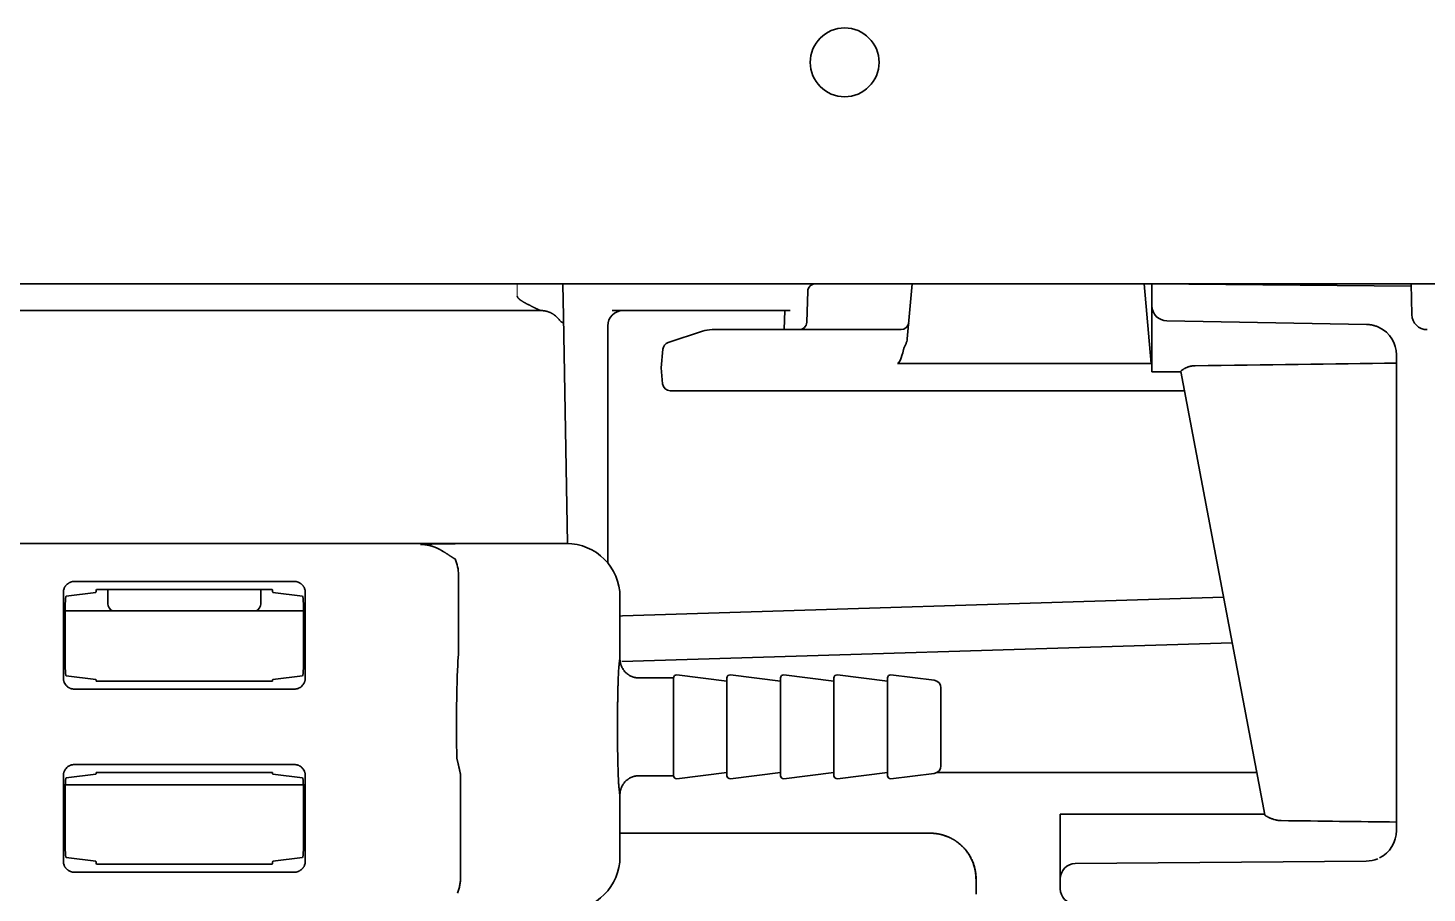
# Model space of a CAD drawing. Extents: x 5997 to 10491, y -672 to 3708.
# Drawn here: x 6697.1 to 6788.7, y 1330.9 to 1387.6 of the extents above; entities that cross this region are included whole.
import ezdxf

# ---------------------------------------------------------------- set-up
doc = ezdxf.new("R2010")
doc.units = 0
doc.header["$LTSCALE"] = 5
doc.layers.add('1', color=7, linetype='CONTINUOUS', true_color=0xffffff)

msp = doc.modelspace()

# ---------------------------------------------------------------- linework, layer by layer
at = {"layer": '1', "color": 7, "linetype": 'Continuous', "lineweight": 35}
for p, q in [((6653.072, 1370.826), (6834.718, 1370.826)), ((6732.177, 1368.69), (6732.14, 1370.809)), ((6748.09, 1368.309), (6748.161, 1370.344)), ((6754.985, 1370.826), (6754.671, 1367.229)), ((6770.617, 1365.611), (6770.16, 1370.826)), ((6770.673, 1370.826), (6787.645, 1370.678)), ((6770.673, 1370.583), (6770.673, 1370.826)), ((6770.673, 1369.397), (6770.673, 1370.583)), ((6774.001, 1370.826), (6774.169, 1370.796)), ((6787.643, 1370.826), (6787.678, 1368.809)), ((6770.673, 1365.076), (6770.673, 1369.363)), ((6730.696, 1369.076), (6685.793, 1369.076)), ((6732.177, 1368.69), (6732.436, 1353.826)), ((6735.369, 1369.076), (6742.631, 1369.076)), ((6743.311, 1369.076), (6744.225, 1369.076)), ((6744.225, 1369.076), (6747.003, 1369.076)), ((6746.667, 1369.076), (6746.623, 1367.826)), ((6771.655, 1368.397), (6784.713, 1368.17)), ((6735.073, 1368.076), (6735.073, 1352.556)), ((6741.265, 1367.723), (6739.019, 1366.975)), ((6741.897, 1367.826), (6746.573, 1367.826)), ((6746.573, 1367.826), (6754.265, 1367.826)), ((6738.573, 1365.326), (6738.679, 1366.544)), ((6786.673, 1335.001), (6786.673, 1366.17)), ((6738.573, 1365.326), (6738.664, 1364.283)), ((6770.617, 1365.611), (6754.031, 1365.611)), ((6770.673, 1365.076), (6772.572, 1365.076)), ((6778.061, 1336.06), (6772.569, 1365.092)), ((6746.573, 1363.826), (6739.162, 1363.826)), ((6772.808, 1363.826), (6746.573, 1363.826)), ((6691.872, 1353.826), (6732.375, 1353.826)), ((6714.528, 1351.349), (6700.217, 1351.349)), ((6725.312, 1351.767), (6725.312, 1347.04)), ((6699.464, 1350.646), (6699.464, 1345.006)), ((6701.58, 1350.621), (6699.653, 1350.382)), ((6701.619, 1350.826), (6701.622, 1350.826)), ((6701.915, 1350.826), (6701.622, 1350.826)), ((6702.373, 1349.876), (6702.373, 1350.826)), ((6702.373, 1350.826), (6712.373, 1350.826)), ((6712.373, 1350.826), (6712.373, 1349.876)), ((6713.124, 1350.826), (6712.831, 1350.826)), ((6713.124, 1350.826), (6713.126, 1350.826)), ((6715.093, 1350.382), (6713.166, 1350.621)), ((6715.282, 1345.006), (6715.282, 1350.646)), ((6735.873, 1346.276), (6735.873, 1350.328)), ((6736.042, 1349.098), (6775.365, 1350.304)), ((6699.584, 1349.882), (6699.584, 1345.671)), ((6699.584, 1349.426), (6715.162, 1349.426)), ((6715.162, 1345.671), (6715.162, 1349.882)), ((6735.873, 1349.078), (6736.042, 1349.098)), ((6736.001, 1346.096), (6775.931, 1347.32)), ((6725.312, 1347.04), (6725.312, 1346.566)), ((6699.653, 1345.171), (6701.58, 1344.931)), ((6713.134, 1344.824), (6701.612, 1344.824)), ((6713.166, 1344.931), (6715.093, 1345.171)), ((6739.373, 1345.026), (6737.124, 1345.026)), ((6739.373, 1345.026), (6739.373, 1338.626)), ((6742.873, 1344.826), (6739.597, 1345.225)), ((6742.873, 1338.626), (6742.873, 1345.026)), ((6746.373, 1344.826), (6743.097, 1345.225)), ((6746.373, 1338.626), (6746.373, 1345.026)), ((6749.873, 1344.826), (6746.597, 1345.225)), ((6749.873, 1338.626), (6749.873, 1345.026)), ((6753.373, 1344.826), (6750.097, 1345.225)), ((6753.373, 1338.626), (6753.373, 1345.026)), ((6756.433, 1344.88), (6753.597, 1345.225)), ((6700.19, 1344.293), (6714.556, 1344.293)), ((6756.873, 1341.826), (6756.873, 1344.383)), ((6756.873, 1339.269), (6756.873, 1341.826)), ((6714.556, 1339.36), (6700.19, 1339.36)), ((6699.464, 1338.646), (6699.464, 1333.006)), ((6701.58, 1338.721), (6699.653, 1338.482)), ((6713.133, 1338.826), (6701.609, 1338.826)), ((6701.613, 1338.829), (6713.134, 1338.829)), ((6715.093, 1338.482), (6713.166, 1338.721)), ((6715.282, 1333.006), (6715.282, 1338.646)), ((6725.448, 1338.673), (6725.448, 1331.992)), ((6737.124, 1338.626), (6739.373, 1338.626)), ((6739.597, 1338.428), (6742.873, 1338.826)), ((6743.097, 1338.428), (6746.373, 1338.826)), ((6746.597, 1338.428), (6749.873, 1338.826)), ((6750.097, 1338.428), (6753.373, 1338.826)), ((6753.597, 1338.428), (6756.433, 1338.773)), ((6777.537, 1338.826), (6756.605, 1338.826)), ((6699.584, 1338.026), (6715.162, 1338.026)), ((6699.584, 1337.982), (6699.584, 1333.771)), ((6715.162, 1333.771), (6715.162, 1337.982)), ((6735.873, 1333.324), (6735.873, 1337.376)), ((6764.673, 1336.111), (6764.673, 1331.87)), ((6778.058, 1336.111), (6764.673, 1336.111)), ((6735.873, 1334.861), (6756.181, 1334.861)), ((6699.653, 1333.271), (6701.58, 1333.031)), ((6701.622, 1332.826), (6701.619, 1332.826)), ((6701.622, 1332.826), (6701.915, 1332.826)), ((6712.373, 1332.826), (6702.373, 1332.826)), ((6712.831, 1332.826), (6713.124, 1332.826)), ((6713.126, 1332.826), (6713.124, 1332.826)), ((6713.166, 1333.031), (6715.093, 1333.271)), ((6765.664, 1332.87), (6784.684, 1333.036)), ((6700.217, 1332.303), (6714.528, 1332.303)), ((6759.173, 1331.861), (6759.173, 1330.861)), ((6764.673, 1331.228), (6764.673, 1331.87))]:
    msp.add_line(p, q, dxfattribs=at)
at = {"layer": '1', "color": 51, "linetype": 'Continuous', "lineweight": 13}
for p, q in [((6729.143, 1370.826), (6729.143, 1370.774)), ((6729.143, 1370.774), (6729.156, 1370.024)), ((6772.693, 1370.826), (6772.695, 1370.808))]:
    msp.add_line(p, q, dxfattribs=at)
at = {"layer": '1', "color": 7, "linetype": 'Continuous', "lineweight": 35}
for centre, radius, start, end in [((6750.573, 1385.326), 2.25, 0, 180), ((6750.573, 1385.326), 2.25, 180, 0), ((6748.66, 1370.326), 0.5, 90, 178), ((6771.673, 1369.397), 1, 180, 269), ((6736.073, 1368.076), 1, 90, 180), ((6788.678, 1368.826), 1, 181, 270), ((6741.897, 1365.826), 2, 90, 108.43495), ((6747.59, 1368.326), 0.5, 270, 358), ((6754.265, 1368.326), 0.5, 270, 355), ((6784.673, 1366.17), 2, 0, 63.93812), ((6739.178, 1366.501), 0.5, 108.43495, 175), ((6739.162, 1364.326), 0.5, 185, 270), ((6739.573, 1345.026), 0.2, 83.06354, 180), ((6743.073, 1345.026), 0.2, 83.06354, 180), ((6746.573, 1345.026), 0.2, 83.06354, 180), ((6750.073, 1345.026), 0.2, 83.06354, 180), ((6753.573, 1345.026), 0.2, 83.06354, 180), ((6756.373, 1344.383), 0.5, 0, 83.06354), ((6756.373, 1339.269), 0.5, 276.93646, 0), ((6739.573, 1338.626), 0.2, 180, 276.93646), ((6743.073, 1338.626), 0.2, 180, 276.93646), ((6746.573, 1338.626), 0.2, 180, 276.93646), ((6750.073, 1338.626), 0.2, 180, 276.93646), ((6753.573, 1338.626), 0.2, 180, 276.93646), ((6784.673, 1335.036), 2, 296.55917, 0), ((6765.673, 1331.87), 1, 90.5, 180), ((6784.673, 1335.036), 2, 270.33089, 292.87334), ((6765.673, 1331.228), 1, 180, 269)]:
    msp.add_arc(centre, radius, start, end, dxfattribs=at)
for centre, major_axis, ratio, start_param, end_param in [((6754.386, 1369.712), (0.36, 4.1), 0.121482, 3.152266, 3.833542), ((6699.263, 1367.326), (-131.19, 0.007), 0.017151, 2.172269, 2.300015), ((6732.371, 1350.324), (2.478, 2.478), 0.998783, 5.498396, 7.067974), ((6722.811, 1351.764), (1.77, 1.77), 0.998783, 5.498396, 5.931656), ((6699.654, 1349.882), (0, 0.5), 0.140541, 0.017453, 1.570796), ((6701.579, 1350.921), (0, 0.3), 0.140541, 3.159046, 4.390211), ((6701.915, 1350.809), (-0.5, 0), 0.034921, 3.553586, 4.712389), ((6712.831, 1350.809), (-0.5, 0), 0.034921, 4.712389, 5.871192), ((6713.166, 1350.921), (0, 0.3), 0.140541, 1.892975, 3.124139), ((6715.092, 1349.882), (0, 0.5), 0.140541, 4.712389, 6.265732), ((6702.875, 1349.876), (-0.502, 0), 0.996195, 0, 1.119749), ((6711.871, 1349.876), (-0.502, 0), 0.996195, 2.021843, 3.141593), ((6725.373, 1341.826), (0, 5), 0.038413, 0.323811, 1.994895), ((6699.654, 1345.671), (0, 0.5), 0.140541, 1.570796, 3.124139), ((6715.092, 1345.671), (0, 0.5), 0.140541, 3.159046, 4.712389), ((6735.874, 1341.826), (0, 4.45), 0.034921, 0.009806, 0.126024), ((6701.579, 1344.631), (0, 0.3), 0.140541, 5.410817, 6.265732), ((6713.166, 1344.631), (0, 0.3), 0.140541, 0.017453, 0.872366), ((6699.654, 1337.982), (0, 0.5), 0.140541, 0.017453, 1.570796), ((6701.579, 1339.021), (0, 0.3), 0.140541, 3.159046, 4.012739), ((6713.166, 1339.021), (0, 0.3), 0.140541, 2.274072, 3.124139), ((6715.092, 1337.982), (0, 0.5), 0.140541, 4.712389, 6.265732), ((6735.874, 1341.826), (0, 4.45), 0.034921, 3.015567, 3.131792), ((6705.601, 1333.826), (-131.19, 0.007), 0.017151, 4.046225, 4.117408), ((6699.654, 1333.771), (0, 0.5), 0.140541, 1.570796, 3.124139), ((6715.092, 1333.771), (0, 0.5), 0.140541, 3.159046, 4.712389), ((6701.579, 1332.731), (0, 0.3), 0.140541, 5.034567, 6.265732), ((6701.915, 1332.844), (-0.5, 0), 0.034921, 1.570796, 2.729599), ((6712.831, 1332.844), (-0.5, 0), 0.034921, 0.411993, 1.570796), ((6713.166, 1332.731), (0, 0.3), 0.140541, 0.017453, 1.248618), ((6732.371, 1333.328), (2.478, -2.478), 0.998783, 5.498396, 7.067974)]:
    msp.add_ellipse(centre, major_axis=major_axis, ratio=ratio, start_param=start_param, end_param=end_param, dxfattribs=at)
for points, degree, knots in [([(6729.156, 1370.024), (6729.156, 1370.02), (6729.157, 1370.013), (6729.158, 1370.003), (6729.161, 1369.992), (6729.164, 1369.981), (6729.168, 1369.969), (6729.173, 1369.958), (6729.179, 1369.945), (6729.187, 1369.932), (6729.195, 1369.919), (6729.206, 1369.905), (6729.218, 1369.89), (6729.231, 1369.874), (6729.246, 1369.859), (6729.263, 1369.843), (6729.281, 1369.827), (6729.3, 1369.81), (6729.321, 1369.794), (6729.344, 1369.776), (6729.368, 1369.759), (6729.394, 1369.741), (6729.422, 1369.723), (6729.452, 1369.704), (6729.483, 1369.684), (6729.516, 1369.665), (6729.551, 1369.644), (6729.587, 1369.624), (6729.625, 1369.603), (6729.664, 1369.581), (6729.705, 1369.559), (6729.746, 1369.537), (6729.789, 1369.514), (6729.833, 1369.491), (6729.878, 1369.468), (6729.923, 1369.445), (6729.969, 1369.422), (6730.015, 1369.398), (6730.062, 1369.375), (6730.108, 1369.351), (6730.155, 1369.328), (6730.201, 1369.305), (6730.247, 1369.282), (6730.293, 1369.26), (6730.337, 1369.238), (6730.378, 1369.218), (6730.416, 1369.2), (6730.45, 1369.184), (6730.481, 1369.169), (6730.51, 1369.156), (6730.536, 1369.144), (6730.559, 1369.134), (6730.58, 1369.124), (6730.598, 1369.116), (6730.615, 1369.109), (6730.63, 1369.103), (6730.643, 1369.097), (6730.654, 1369.093), (6730.664, 1369.089), (6730.672, 1369.085), (6730.679, 1369.083), (6730.684, 1369.08), (6730.689, 1369.079), (6730.692, 1369.078), (6730.694, 1369.077), (6730.696, 1369.076), (6730.696, 1369.076), (6730.696, 1369.076)], 3, [0, 0, 0, 0, 0.015396, 0.030793, 0.046189, 0.061585, 0.076982, 0.092378, 0.107775, 0.123171, 0.138567, 0.153964, 0.16936, 0.184756, 0.200153, 0.215549, 0.230945, 0.246342, 0.261738, 0.277134, 0.292531, 0.307927, 0.323324, 0.33872, 0.354116, 0.369513, 0.384909, 0.400305, 0.415702, 0.431098, 0.446494, 0.461891, 0.477287, 0.492683, 0.50808, 0.523476, 0.538873, 0.554269, 0.569665, 0.585062, 0.600458, 0.615854, 0.631251, 0.646647, 0.662043, 0.67744, 0.692836, 0.708232, 0.723629, 0.739025, 0.754422, 0.769818, 0.785214, 0.800611, 0.816007, 0.831403, 0.8468, 0.862196, 0.877592, 0.892989, 0.908385, 0.923781, 0.939178, 0.954574, 0.969971, 0.985367, 1, 1, 1, 1]), ([(6770.673, 1369.363), (6770.673, 1369.368), (6770.673, 1369.379), (6770.673, 1369.392), (6770.673, 1369.397), (6770.673, 1369.397)], 3, [0, 0, 0, 0, 0.351106, 0.702212, 1, 1, 1, 1]), ([(6770.673, 1369.363), (6770.673, 1369.336), (6770.674, 1369.306), (6770.682, 1369.243), (6770.687, 1369.21), (6770.7, 1369.156), (6770.705, 1369.138), (6770.716, 1369.1), (6770.723, 1369.08), (6770.745, 1369.021), (6770.762, 1368.98), (6770.784, 1368.939)], 3, [0, 0, 0, 0, 0.25, 0.25, 0.5, 0.5, 0.625, 0.625, 0.75, 0.75, 1, 1, 1, 1]), ([(6731.6, 1368.773), (6731.672, 1368.713), (6731.803, 1368.598), (6731.982, 1368.38), (6732.062, 1368.295), (6732.1, 1368.299), (6732.104, 1368.301)], 3, [0, 0, 0, 0, 0.200807, 0.419691, 0.93129, 1, 1, 1, 1]), ([(6742.631, 1369.076), (6742.689, 1369.076), (6742.806, 1369.076), (6742.921, 1369.076), (6743.007, 1369.076), (6743.036, 1369.076), (6743.092, 1369.076), (6743.12, 1369.076), (6743.204, 1369.076), (6743.258, 1369.076), (6743.311, 1369.076)], 3, [0, 0, 0, 0, 0.25, 0.5, 0.5, 0.625, 0.625, 0.75, 0.75, 1, 1, 1, 1]), ([(6784.713, 1368.17), (6784.792, 1368.168), (6784.87, 1368.162), (6784.983, 1368.147), (6785.02, 1368.14), (6785.075, 1368.13), (6785.093, 1368.126), (6785.13, 1368.118), (6785.148, 1368.113), (6785.237, 1368.091), (6785.304, 1368.069), (6785.432, 1368.022), (6785.493, 1367.995), (6785.552, 1367.967)], 3, [0, 0, 0, 0, 0.25, 0.25, 0.375, 0.375, 0.4375, 0.4375, 0.5, 0.5, 0.75, 0.75, 1, 1, 1, 1]), ([(6754.671, 1367.229), (6754.665, 1367.166), (6754.653, 1367.106), (6754.626, 1367.017), (6754.616, 1366.987), (6754.594, 1366.929), (6754.582, 1366.901), (6754.557, 1366.844), (6754.544, 1366.815), (6754.517, 1366.759), (6754.504, 1366.731), (6754.478, 1366.674), (6754.466, 1366.645), (6754.443, 1366.587), (6754.434, 1366.557), (6754.426, 1366.527)], 3, [0, 0, 0, 0, 0.25, 0.25, 0.375, 0.375, 0.5, 0.5, 0.625, 0.625, 0.75, 0.75, 0.875, 0.875, 1, 1, 1, 1]), ([(6773.498, 1365.467), (6773.431, 1365.466), (6773.367, 1365.461), (6773.272, 1365.447), (6773.24, 1365.442), (6773.179, 1365.429), (6773.119, 1365.414), (6773.063, 1365.396), (6773.022, 1365.382), (6773.009, 1365.378), (6772.982, 1365.368), (6772.97, 1365.363), (6772.906, 1365.337), (6772.86, 1365.315), (6772.798, 1365.283), (6772.779, 1365.272), (6772.742, 1365.25), (6772.725, 1365.239), (6772.677, 1365.208), (6772.651, 1365.189), (6772.619, 1365.162), (6772.609, 1365.153), (6772.593, 1365.138), (6772.587, 1365.13), (6772.572, 1365.111), (6772.567, 1365.1), (6772.569, 1365.092)], 3, [0, 0, 0, 0, 0.125, 0.125, 0.1875, 0.1875, 0.25, 0.3125, 0.3125, 0.34375, 0.34375, 0.375, 0.375, 0.5, 0.5, 0.5625, 0.5625, 0.625, 0.625, 0.75, 0.75, 0.8125, 0.8125, 0.875, 0.875, 1, 1, 1, 1]), ([(6722.814, 1353.766), (6722.969, 1353.772), (6723.058, 1353.776), (6723.207, 1353.782), (6723.63, 1353.797), (6723.918, 1353.803), (6724.183, 1353.809), (6724.462, 1353.813), (6724.772, 1353.816), (6725.081, 1353.816)], 2, [0, 0, 0, 0.125, 0.125, 0.25, 0.5, 0.5, 0.75, 0.75, 1, 1, 1]), ([(6725.081, 1352.817), (6725.07, 1352.823), (6725.048, 1352.836), (6725.015, 1352.856), (6724.982, 1352.876), (6724.949, 1352.897), (6724.915, 1352.918), (6724.881, 1352.939), (6724.847, 1352.961), (6724.813, 1352.983), (6724.779, 1353.005), (6724.744, 1353.028), (6724.709, 1353.051), (6724.673, 1353.074), (6724.637, 1353.097), (6724.601, 1353.121), (6724.565, 1353.145), (6724.528, 1353.169), (6724.491, 1353.193), (6724.453, 1353.217), (6724.415, 1353.241), (6724.376, 1353.266), (6724.328, 1353.295), (6724.271, 1353.33), (6724.223, 1353.358), (6724.193, 1353.375), (6724.183, 1353.381), (6724.173, 1353.387), (6724.162, 1353.393), (6724.152, 1353.398), (6724.141, 1353.404), (6724.13, 1353.41), (6724.119, 1353.416), (6724.108, 1353.422), (6724.097, 1353.428), (6724.086, 1353.435), (6724.074, 1353.441), (6724.062, 1353.447), (6724.05, 1353.453), (6724.038, 1353.459), (6724.026, 1353.465), (6724.014, 1353.471), (6724.002, 1353.478), (6723.989, 1353.484), (6723.976, 1353.49), (6723.964, 1353.496), (6723.951, 1353.503), (6723.937, 1353.509), (6723.924, 1353.515), (6723.911, 1353.521), (6723.897, 1353.527), (6723.883, 1353.534), (6723.87, 1353.54), (6723.855, 1353.546), (6723.841, 1353.552), (6723.827, 1353.558), (6723.812, 1353.564), (6723.798, 1353.57), (6723.783, 1353.576), (6723.768, 1353.582), (6723.753, 1353.588), (6723.737, 1353.594), (6723.722, 1353.6), (6723.706, 1353.606), (6723.691, 1353.612), (6723.675, 1353.617), (6723.658, 1353.623), (6723.642, 1353.629), (6723.626, 1353.634), (6723.609, 1353.64), (6723.592, 1353.645), (6723.576, 1353.65), (6723.558, 1353.656), (6723.541, 1353.661), (6723.524, 1353.666), (6723.506, 1353.671), (6723.489, 1353.676), (6723.471, 1353.681), (6723.453, 1353.686), (6723.434, 1353.69), (6723.416, 1353.695), (6723.398, 1353.699), (6723.379, 1353.703), (6723.36, 1353.708), (6723.341, 1353.712), (6723.322, 1353.716), (6723.302, 1353.72), (6723.283, 1353.723), (6723.263, 1353.727), (6723.243, 1353.73), (6723.223, 1353.734), (6723.203, 1353.737), (6723.183, 1353.74), (6723.162, 1353.743), (6723.142, 1353.746), (6723.121, 1353.748), (6723.1, 1353.751), (6723.079, 1353.753), (6723.058, 1353.755), (6723.036, 1353.757), (6723.015, 1353.759), (6722.993, 1353.76), (6722.971, 1353.762), (6722.949, 1353.763), (6722.927, 1353.764), (6722.904, 1353.765), (6722.882, 1353.765), (6722.859, 1353.766), (6722.836, 1353.766), (6722.821, 1353.766), (6722.814, 1353.766)], 3, [0, 0, 0, 0, 0.014899, 0.029973, 0.045222, 0.060648, 0.076251, 0.092031, 0.10799, 0.124128, 0.140446, 0.156945, 0.173628, 0.190494, 0.207546, 0.224786, 0.242216, 0.259837, 0.277652, 0.295663, 0.313873, 0.332285, 0.350901, 0.381608, 0.413263, 0.417906, 0.422604, 0.427356, 0.432164, 0.437026, 0.441943, 0.446915, 0.451941, 0.457021, 0.462156, 0.467345, 0.472588, 0.477886, 0.483238, 0.488643, 0.494103, 0.499616, 0.505184, 0.510805, 0.51648, 0.522208, 0.527991, 0.533827, 0.539716, 0.545659, 0.551655, 0.557705, 0.563808, 0.569964, 0.576174, 0.582437, 0.588753, 0.595122, 0.601545, 0.60802, 0.614549, 0.621131, 0.627766, 0.634454, 0.641195, 0.647989, 0.654836, 0.661737, 0.66869, 0.675696, 0.682756, 0.689868, 0.697034, 0.704253, 0.711525, 0.71885, 0.726228, 0.73366, 0.741144, 0.748683, 0.756274, 0.763919, 0.771617, 0.779369, 0.787175, 0.795034, 0.802946, 0.810913, 0.818934, 0.827008, 0.835137, 0.843319, 0.851556, 0.859847, 0.868193, 0.876593, 0.885048, 0.893558, 0.902122, 0.910742, 0.919417, 0.928147, 0.936933, 0.945774, 0.954671, 0.963624, 0.972634, 0.981699, 0.990821, 1, 1, 1, 1]), ([(6700.217, 1351.349), (6700.176, 1351.35), (6700.137, 1351.346), (6700.078, 1351.337), (6700.059, 1351.334), (6700.022, 1351.325), (6700.004, 1351.321), (6699.951, 1351.305), (6699.917, 1351.292), (6699.868, 1351.269), (6699.852, 1351.261), (6699.82, 1351.244), (6699.805, 1351.236), (6699.76, 1351.207), (6699.732, 1351.187), (6699.69, 1351.152), (6699.677, 1351.14), (6699.651, 1351.114), (6699.638, 1351.1), (6699.613, 1351.072), (6699.601, 1351.057), (6699.579, 1351.026), (6699.568, 1351.01), (6699.548, 1350.977), (6699.538, 1350.959), (6699.52, 1350.923), (6699.512, 1350.904), (6699.505, 1350.884)], 3, [0, 0, 0, 0, 0.125, 0.125, 0.1875, 0.1875, 0.25, 0.25, 0.375, 0.375, 0.4375, 0.4375, 0.5, 0.5, 0.625, 0.625, 0.6875, 0.6875, 0.75, 0.75, 0.8125, 0.8125, 0.875, 0.875, 0.9375, 0.9375, 1, 1, 1, 1]), ([(6715.24, 1350.884), (6715.233, 1350.904), (6715.225, 1350.923), (6715.208, 1350.959), (6715.198, 1350.976), (6715.178, 1351.01), (6715.167, 1351.026), (6715.145, 1351.057), (6715.133, 1351.072), (6715.096, 1351.114), (6715.07, 1351.14), (6715.029, 1351.174), (6715.015, 1351.185), (6714.986, 1351.207), (6714.971, 1351.217), (6714.926, 1351.245), (6714.894, 1351.262), (6714.829, 1351.291), (6714.796, 1351.304), (6714.742, 1351.32), (6714.724, 1351.325), (6714.687, 1351.334), (6714.649, 1351.341), (6714.61, 1351.346), (6714.569, 1351.349), (6714.549, 1351.349), (6714.528, 1351.349)], 3, [0, 0, 0, 0, 0.0625, 0.0625, 0.125, 0.125, 0.1875, 0.1875, 0.25, 0.25, 0.375, 0.375, 0.4375, 0.4375, 0.5, 0.5, 0.625, 0.625, 0.75, 0.75, 0.8125, 0.8125, 0.875, 0.9375, 0.9375, 1, 1, 1, 1]), ([(6735.807, 1337.855), (6735.804, 1337.891), (6735.8, 1337.93), (6735.794, 1338.016), (6735.79, 1338.063), (6735.781, 1338.214), (6735.775, 1338.329), (6735.768, 1338.476), (6735.768, 1338.492), (6735.766, 1338.526), (6735.765, 1338.543), (6735.763, 1338.594), (6735.762, 1338.629), (6735.758, 1338.737), (6735.755, 1338.811), (6735.748, 1339.043), (6735.743, 1339.208), (6735.738, 1339.429), (6735.737, 1339.474), (6735.735, 1339.565), (6735.734, 1339.611), (6735.731, 1339.751), (6735.729, 1339.846), (6735.724, 1340.137), (6735.721, 1340.336), (6735.718, 1340.645), (6735.717, 1340.75), (6735.716, 1340.909), (6735.715, 1340.963), (6735.715, 1341.07), (6735.714, 1341.124), (6735.714, 1341.285), (6735.713, 1341.393), (6735.713, 1341.556), (6735.713, 1341.611), (6735.712, 1341.72), (6735.712, 1341.775), (6735.712, 1342.048), (6735.713, 1342.264), (6735.715, 1342.691), (6735.717, 1342.901), (6735.72, 1343.161), (6735.72, 1343.213), (6735.722, 1343.315), (6735.722, 1343.366), (6735.724, 1343.517), (6735.726, 1343.615), (6735.731, 1343.905), (6735.734, 1344.09), (6735.74, 1344.311), (6735.741, 1344.354), (6735.742, 1344.419), (6735.743, 1344.44), (6735.744, 1344.483), (6735.745, 1344.504), (6735.748, 1344.609), (6735.75, 1344.689), (6735.758, 1344.92), (6735.763, 1345.062), (6735.772, 1345.257), (6735.775, 1345.318), (6735.779, 1345.391), (6735.779, 1345.406), (6735.781, 1345.434), (6735.783, 1345.476), (6735.786, 1345.515), (6735.794, 1345.641), (6735.8, 1345.727), (6735.807, 1345.797)], 3, [0, 0, 0, 0, 0.03125, 0.03125, 0.0625, 0.0625, 0.125, 0.125, 0.132812, 0.132812, 0.140625, 0.140625, 0.15625, 0.15625, 0.1875, 0.1875, 0.25, 0.25, 0.265625, 0.265625, 0.28125, 0.28125, 0.3125, 0.3125, 0.375, 0.375, 0.40625, 0.40625, 0.421875, 0.421875, 0.4375, 0.4375, 0.46875, 0.46875, 0.484375, 0.484375, 0.5, 0.5, 0.5625, 0.5625, 0.625, 0.625, 0.640625, 0.640625, 0.65625, 0.65625, 0.6875, 0.6875, 0.75, 0.75, 0.765625, 0.765625, 0.773437, 0.773437, 0.78125, 0.78125, 0.8125, 0.8125, 0.875, 0.875, 0.90625, 0.90625, 0.914062, 0.914062, 0.921875, 0.9375, 0.9375, 1, 1, 1, 1]), ([(6735.807, 1345.797), (6735.81, 1345.823), (6735.813, 1345.852), (6735.818, 1345.902), (6735.82, 1345.92), (6735.825, 1345.956), (6735.827, 1345.975), (6735.834, 1346.034), (6735.839, 1346.075), (6735.846, 1346.138), (6735.848, 1346.159), (6735.852, 1346.201), (6735.854, 1346.221), (6735.855, 1346.241)], 3, [0, 0, 0, 0, 0.25, 0.25, 0.375, 0.375, 0.5, 0.5, 0.75, 0.75, 0.875, 0.875, 1, 1, 1, 1]), ([(6735.873, 1346.276), (6735.873, 1346.193), (6735.881, 1346.112), (6735.905, 1345.992), (6735.915, 1345.953), (6735.933, 1345.894), (6735.939, 1345.874), (6735.953, 1345.836), (6735.96, 1345.816), (6736, 1345.722), (6736.038, 1345.65), (6736.095, 1345.565), (6736.106, 1345.548), (6736.131, 1345.515), (6736.144, 1345.499), (6736.183, 1345.451), (6736.21, 1345.421), (6736.297, 1345.335), (6736.36, 1345.283), (6736.445, 1345.226), (6736.462, 1345.215), (6736.498, 1345.194), (6736.551, 1345.163), (6736.643, 1345.12), (6736.72, 1345.092), (6736.779, 1345.074), (6736.799, 1345.069), (6736.838, 1345.059), (6736.859, 1345.054), (6736.919, 1345.042), (6736.96, 1345.036), (6737.021, 1345.03), (6737.052, 1345.028), (6737.083, 1345.027), (6737.103, 1345.026), (6737.113, 1345.026), (6737.124, 1345.026)], 3, [0, 0, 0, 0, 0.125, 0.125, 0.1875, 0.1875, 0.21875, 0.21875, 0.25, 0.25, 0.375, 0.375, 0.40625, 0.40625, 0.4375, 0.4375, 0.5, 0.5, 0.625, 0.625, 0.65625, 0.65625, 0.6875, 0.75, 0.8125, 0.8125, 0.84375, 0.84375, 0.875, 0.875, 0.9375, 0.9375, 0.96875, 0.984375, 0.984375, 1, 1, 1, 1]), ([(6699.464, 1345.006), (6699.464, 1344.958), (6699.469, 1344.911), (6699.483, 1344.842), (6699.489, 1344.82), (6699.499, 1344.786), (6699.503, 1344.774), (6699.511, 1344.752), (6699.516, 1344.741), (6699.539, 1344.687), (6699.561, 1344.646), (6699.595, 1344.597), (6699.602, 1344.588), (6699.616, 1344.569), (6699.623, 1344.559), (6699.646, 1344.532), (6699.662, 1344.515), (6699.713, 1344.466), (6699.749, 1344.437), (6699.799, 1344.404), (6699.809, 1344.398), (6699.83, 1344.386), (6699.86, 1344.369), (6699.914, 1344.345), (6699.958, 1344.329), (6700.003, 1344.316), (6700.026, 1344.31), (6700.096, 1344.297), (6700.143, 1344.292), (6700.19, 1344.293)], 3, [0, 0, 0, 0, 0.125, 0.125, 0.1875, 0.1875, 0.21875, 0.21875, 0.25, 0.25, 0.375, 0.375, 0.40625, 0.40625, 0.4375, 0.4375, 0.5, 0.5, 0.625, 0.625, 0.65625, 0.65625, 0.6875, 0.75, 0.8125, 0.8125, 0.875, 0.875, 1, 1, 1, 1]), ([(6714.556, 1344.293), (6714.603, 1344.292), (6714.65, 1344.297), (6714.719, 1344.31), (6714.742, 1344.316), (6714.787, 1344.329), (6714.809, 1344.337), (6714.875, 1344.363), (6714.916, 1344.385), (6714.975, 1344.423), (6714.995, 1344.437), (6715.032, 1344.466), (6715.049, 1344.482), (6715.1, 1344.531), (6715.13, 1344.567), (6715.17, 1344.625), (6715.183, 1344.646), (6715.206, 1344.687), (6715.226, 1344.729), (6715.243, 1344.773), (6715.257, 1344.818), (6715.263, 1344.841), (6715.277, 1344.911), (6715.282, 1344.958), (6715.282, 1345.006)], 3, [0, 0, 0, 0, 0.125, 0.125, 0.1875, 0.1875, 0.25, 0.25, 0.375, 0.375, 0.4375, 0.4375, 0.5, 0.5, 0.625, 0.625, 0.6875, 0.6875, 0.75, 0.8125, 0.8125, 0.875, 0.875, 1, 1, 1, 1]), ([(6700.19, 1339.36), (6700.143, 1339.36), (6700.096, 1339.355), (6700.027, 1339.342), (6700.004, 1339.337), (6699.959, 1339.323), (6699.937, 1339.316), (6699.871, 1339.289), (6699.829, 1339.268), (6699.77, 1339.229), (6699.751, 1339.215), (6699.714, 1339.186), (6699.696, 1339.17), (6699.646, 1339.121), (6699.616, 1339.085), (6699.575, 1339.027), (6699.563, 1339.007), (6699.54, 1338.965), (6699.519, 1338.923), (6699.503, 1338.879), (6699.489, 1338.834), (6699.483, 1338.811), (6699.469, 1338.741), (6699.464, 1338.694), (6699.464, 1338.646)], 3, [0, 0, 0, 0, 0.125, 0.125, 0.1875, 0.1875, 0.25, 0.25, 0.375, 0.375, 0.4375, 0.4375, 0.5, 0.5, 0.625, 0.625, 0.6875, 0.6875, 0.75, 0.8125, 0.8125, 0.875, 0.875, 1, 1, 1, 1]), ([(6715.282, 1338.646), (6715.282, 1338.694), (6715.277, 1338.741), (6715.263, 1338.81), (6715.257, 1338.833), (6715.247, 1338.867), (6715.243, 1338.878), (6715.234, 1338.9), (6715.23, 1338.911), (6715.207, 1338.965), (6715.184, 1339.006), (6715.151, 1339.055), (6715.144, 1339.065), (6715.13, 1339.083), (6715.122, 1339.093), (6715.099, 1339.12), (6715.083, 1339.137), (6715.033, 1339.186), (6714.996, 1339.216), (6714.947, 1339.248), (6714.937, 1339.254), (6714.916, 1339.266), (6714.885, 1339.283), (6714.832, 1339.308), (6714.788, 1339.323), (6714.743, 1339.336), (6714.72, 1339.342), (6714.65, 1339.355), (6714.603, 1339.36), (6714.556, 1339.36)], 3, [0, 0, 0, 0, 0.125, 0.125, 0.1875, 0.1875, 0.21875, 0.21875, 0.25, 0.25, 0.375, 0.375, 0.40625, 0.40625, 0.4375, 0.4375, 0.5, 0.5, 0.625, 0.625, 0.65625, 0.65625, 0.6875, 0.75, 0.8125, 0.8125, 0.875, 0.875, 1, 1, 1, 1]), ([(6725.198, 1339.769), (6725.202, 1339.754), (6725.209, 1339.726), (6725.22, 1339.683), (6725.232, 1339.64), (6725.243, 1339.596), (6725.254, 1339.552), (6725.265, 1339.507), (6725.276, 1339.462), (6725.287, 1339.417), (6725.298, 1339.371), (6725.308, 1339.325), (6725.319, 1339.278), (6725.327, 1339.241), (6725.333, 1339.211), (6725.338, 1339.191), (6725.342, 1339.17), (6725.347, 1339.15), (6725.351, 1339.129), (6725.356, 1339.108), (6725.36, 1339.087), (6725.365, 1339.066), (6725.369, 1339.045), (6725.374, 1339.024), (6725.379, 1339.002), (6725.383, 1338.981), (6725.388, 1338.96), (6725.393, 1338.938), (6725.398, 1338.916), (6725.402, 1338.895), (6725.407, 1338.873), (6725.412, 1338.851), (6725.416, 1338.829), (6725.421, 1338.807), (6725.425, 1338.785), (6725.43, 1338.763), (6725.435, 1338.741), (6725.439, 1338.718), (6725.443, 1338.696), (6725.446, 1338.681), (6725.448, 1338.673)], 3, [0, 0, 0, 0, 0.041436, 0.082971, 0.124598, 0.166309, 0.208099, 0.24996, 0.291886, 0.333869, 0.375902, 0.41798, 0.460094, 0.502238, 0.520581, 0.538989, 0.557459, 0.575993, 0.594591, 0.613253, 0.631979, 0.650769, 0.669623, 0.688541, 0.707524, 0.72657, 0.745681, 0.764857, 0.784097, 0.803402, 0.822771, 0.842205, 0.861703, 0.881266, 0.900894, 0.920586, 0.940342, 0.960164, 0.98005, 1, 1, 1, 1]), ([(6737.124, 1338.626), (6737.113, 1338.626), (6737.103, 1338.626), (6737.083, 1338.625), (6737.052, 1338.624), (6737.021, 1338.622), (6736.96, 1338.616), (6736.919, 1338.61), (6736.859, 1338.598), (6736.838, 1338.593), (6736.799, 1338.583), (6736.779, 1338.578), (6736.72, 1338.56), (6736.643, 1338.532), (6736.551, 1338.489), (6736.498, 1338.459), (6736.462, 1338.437), (6736.445, 1338.426), (6736.36, 1338.369), (6736.297, 1338.318), (6736.21, 1338.231), (6736.183, 1338.201), (6736.144, 1338.153), (6736.131, 1338.137), (6736.106, 1338.104), (6736.095, 1338.087), (6736.038, 1338.002), (6736, 1337.93), (6735.96, 1337.836), (6735.953, 1337.817), (6735.939, 1337.778), (6735.933, 1337.758), (6735.915, 1337.699), (6735.905, 1337.66), (6735.881, 1337.54), (6735.873, 1337.459), (6735.873, 1337.376)], 3, [0, 0, 0, 0, 0.015625, 0.015625, 0.03125, 0.0625, 0.0625, 0.125, 0.125, 0.15625, 0.15625, 0.1875, 0.1875, 0.25, 0.3125, 0.34375, 0.34375, 0.375, 0.375, 0.5, 0.5, 0.5625, 0.5625, 0.59375, 0.59375, 0.625, 0.625, 0.75, 0.75, 0.78125, 0.78125, 0.8125, 0.8125, 0.875, 0.875, 1, 1, 1, 1]), ([(6735.855, 1337.411), (6735.855, 1337.412), (6735.855, 1337.414), (6735.855, 1337.416), (6735.854, 1337.42), (6735.854, 1337.429), (6735.852, 1337.446), (6735.851, 1337.462), (6735.848, 1337.493), (6735.846, 1337.514), (6735.841, 1337.556), (6735.839, 1337.576), (6735.834, 1337.617), (6735.831, 1337.637), (6735.827, 1337.676), (6735.825, 1337.695), (6735.82, 1337.732), (6735.818, 1337.749), (6735.813, 1337.799), (6735.81, 1337.829), (6735.807, 1337.855)], 3, [0, 0, 0, 0, 0.0039, 0.007806, 0.015618, 0.031243, 0.062494, 0.124994, 0.124994, 0.249995, 0.249995, 0.374996, 0.374996, 0.499997, 0.499997, 0.624997, 0.624997, 0.749998, 0.749998, 1, 1, 1, 1]), ([(6778.061, 1336.06), (6778.063, 1336.052), (6778.072, 1336.041), (6778.097, 1336.02), (6778.107, 1336.012), (6778.124, 1336), (6778.13, 1335.995), (6778.144, 1335.987), (6778.151, 1335.982), (6778.187, 1335.959), (6778.222, 1335.939), (6778.273, 1335.913), (6778.283, 1335.908), (6778.304, 1335.897), (6778.337, 1335.881), (6778.395, 1335.855), (6778.446, 1335.834), (6778.499, 1335.813), (6778.526, 1335.803), (6778.611, 1335.773), (6778.67, 1335.755), (6778.762, 1335.732), (6778.794, 1335.725), (6778.859, 1335.712), (6778.893, 1335.706), (6778.993, 1335.692), (6779.062, 1335.686), (6779.132, 1335.685)], 3, [0, 0, 0, 0, 0.125, 0.125, 0.1875, 0.1875, 0.21875, 0.21875, 0.25, 0.25, 0.375, 0.375, 0.40625, 0.40625, 0.4375, 0.5, 0.5625, 0.5625, 0.625, 0.625, 0.75, 0.75, 0.8125, 0.8125, 0.875, 0.875, 1, 1, 1, 1]), ([(6756.312, 1334.858), (6756.32, 1334.857), (6756.338, 1334.857), (6756.364, 1334.855), (6756.391, 1334.853), (6756.418, 1334.851), (6756.445, 1334.849), (6756.473, 1334.846), (6756.501, 1334.843), (6756.529, 1334.84), (6756.558, 1334.836), (6756.587, 1334.832), (6756.616, 1334.828), (6756.645, 1334.824), (6756.675, 1334.819), (6756.705, 1334.813), (6756.736, 1334.808), (6756.766, 1334.802), (6756.797, 1334.795), (6756.828, 1334.789), (6756.859, 1334.781), (6756.891, 1334.774), (6756.923, 1334.766), (6756.955, 1334.757), (6756.987, 1334.748), (6757.02, 1334.739), (6757.052, 1334.729), (6757.085, 1334.719), (6757.119, 1334.708), (6757.152, 1334.697), (6757.185, 1334.685), (6757.219, 1334.673), (6757.253, 1334.66), (6757.287, 1334.647), (6757.321, 1334.633), (6757.355, 1334.618), (6757.39, 1334.603), (6757.424, 1334.588), (6757.459, 1334.571), (6757.494, 1334.555), (6757.529, 1334.537), (6757.563, 1334.519), (6757.598, 1334.501), (6757.633, 1334.482), (6757.668, 1334.462), (6757.703, 1334.441), (6757.738, 1334.42), (6757.773, 1334.398), (6757.808, 1334.376), (6757.843, 1334.353), (6757.878, 1334.329), (6757.913, 1334.305), (6757.948, 1334.28), (6757.983, 1334.254), (6758.017, 1334.227), (6758.052, 1334.2), (6758.086, 1334.172), (6758.12, 1334.143), (6758.154, 1334.114), (6758.188, 1334.084), (6758.222, 1334.053), (6758.255, 1334.021), (6758.288, 1333.989), (6758.321, 1333.956), (6758.353, 1333.922), (6758.386, 1333.887), (6758.417, 1333.852), (6758.527, 1333.726), (6758.686, 1333.513), (6758.856, 1333.215), (6758.969, 1332.958), (6759.04, 1332.751), (6759.081, 1332.6), (6759.103, 1332.505), (6759.115, 1332.446), (6759.124, 1332.403), (6759.131, 1332.359), (6759.139, 1332.314), (6759.145, 1332.268), (6759.151, 1332.221), (6759.157, 1332.173), (6759.162, 1332.123), (6759.166, 1332.073), (6759.169, 1332.021), (6759.171, 1331.969), (6759.173, 1331.915), (6759.173, 1331.879), (6759.173, 1331.861)], 3, [0, 0, 0, 0, 0.005711, 0.011495, 0.017353, 0.023285, 0.02929, 0.035368, 0.04152, 0.047746, 0.054045, 0.060418, 0.066864, 0.073383, 0.079977, 0.086643, 0.093383, 0.100197, 0.107084, 0.114045, 0.12108, 0.128187, 0.135369, 0.142624, 0.149952, 0.157354, 0.16483, 0.172379, 0.180001, 0.187698, 0.195467, 0.20331, 0.211227, 0.219217, 0.227281, 0.235419, 0.243629, 0.251914, 0.260272, 0.268703, 0.277208, 0.285787, 0.294439, 0.303165, 0.311964, 0.320836, 0.329783, 0.338803, 0.347896, 0.357063, 0.366303, 0.375617, 0.385005, 0.394466, 0.404, 0.413608, 0.42329, 0.433045, 0.442874, 0.452776, 0.462752, 0.472802, 0.482925, 0.493121, 0.503391, 0.513735, 0.524152, 0.534643, 0.623108, 0.698011, 0.759344, 0.807101, 0.841277, 0.861867, 0.871179, 0.880709, 0.890458, 0.900427, 0.910614, 0.921021, 0.931646, 0.942491, 0.953555, 0.964837, 0.976339, 0.98806, 1, 1, 1, 1]), ([(6759.161, 1331.884), (6759.161, 1331.893), (6759.161, 1331.912), (6759.16, 1331.941), (6759.159, 1331.971), (6759.158, 1332.002), (6759.156, 1332.034), (6759.154, 1332.068), (6759.151, 1332.103), (6759.148, 1332.139), (6759.144, 1332.177), (6759.14, 1332.216), (6759.135, 1332.256), (6759.129, 1332.297), (6759.123, 1332.34), (6759.115, 1332.384), (6759.107, 1332.43), (6759.091, 1332.509), (6759.066, 1332.616), (6759.031, 1332.742), (6758.996, 1332.847), (6758.966, 1332.93), (6758.941, 1332.994), (6758.918, 1333.049), (6758.894, 1333.102), (6758.867, 1333.161), (6758.838, 1333.22), (6758.808, 1333.278), (6758.776, 1333.335), (6758.743, 1333.393), (6758.709, 1333.449), (6758.674, 1333.505), (6758.637, 1333.56), (6758.599, 1333.614), (6758.559, 1333.668), (6758.519, 1333.721), (6758.477, 1333.773), (6758.434, 1333.824), (6758.389, 1333.874), (6758.344, 1333.923), (6758.297, 1333.971), (6758.25, 1334.018), (6758.201, 1334.064), (6758.152, 1334.109), (6758.101, 1334.153), (6758.05, 1334.195), (6757.998, 1334.237), (6757.945, 1334.277), (6757.891, 1334.316), (6757.837, 1334.353), (6757.79, 1334.384), (6757.749, 1334.41), (6757.714, 1334.432), (6757.676, 1334.454), (6757.635, 1334.478), (6757.591, 1334.502), (6757.543, 1334.527), (6757.493, 1334.553), (6757.439, 1334.579), (6757.382, 1334.605), (6757.321, 1334.631), (6757.239, 1334.664), (6757.14, 1334.7), (6757.031, 1334.735), (6756.937, 1334.761), (6756.86, 1334.781), (6756.798, 1334.795), (6756.752, 1334.804), (6756.716, 1334.811), (6756.686, 1334.816), (6756.655, 1334.822), (6756.625, 1334.826), (6756.595, 1334.831), (6756.565, 1334.835), (6756.536, 1334.839), (6756.507, 1334.842), (6756.478, 1334.845), (6756.449, 1334.848), (6756.421, 1334.851), (6756.393, 1334.853), (6756.366, 1334.855), (6756.339, 1334.856), (6756.321, 1334.857), (6756.312, 1334.858)], 3, [0, 0, 0, 0, 0.006046, 0.012363, 0.018955, 0.025824, 0.032973, 0.040405, 0.048123, 0.056131, 0.06443, 0.073025, 0.081918, 0.091113, 0.100612, 0.110419, 0.120536, 0.130967, 0.164023, 0.19279, 0.217083, 0.236764, 0.251727, 0.2619, 0.276129, 0.290414, 0.30475, 0.319136, 0.333569, 0.348044, 0.362558, 0.377109, 0.391693, 0.406307, 0.420946, 0.435608, 0.450288, 0.464984, 0.479691, 0.494406, 0.509126, 0.523846, 0.538531, 0.553213, 0.567888, 0.582554, 0.597206, 0.611842, 0.626458, 0.641052, 0.655618, 0.663935, 0.672961, 0.682692, 0.693122, 0.704246, 0.716059, 0.728551, 0.741716, 0.755543, 0.770022, 0.78514, 0.814254, 0.839447, 0.860804, 0.878407, 0.89233, 0.902636, 0.909374, 0.916327, 0.923205, 0.930006, 0.936732, 0.943384, 0.949961, 0.956466, 0.962898, 0.969258, 0.975546, 0.981764, 0.987912, 0.99399, 1, 1, 1, 1]), ([(6699.505, 1332.768), (6699.513, 1332.748), (6699.521, 1332.729), (6699.538, 1332.693), (6699.547, 1332.676), (6699.568, 1332.642), (6699.578, 1332.626), (6699.601, 1332.595), (6699.613, 1332.58), (6699.65, 1332.538), (6699.676, 1332.513), (6699.717, 1332.478), (6699.731, 1332.467), (6699.76, 1332.446), (6699.775, 1332.436), (6699.82, 1332.407), (6699.851, 1332.39), (6699.916, 1332.361), (6699.95, 1332.348), (6700.004, 1332.332), (6700.022, 1332.327), (6700.059, 1332.318), (6700.097, 1332.311), (6700.136, 1332.307), (6700.176, 1332.304), (6700.197, 1332.303), (6700.217, 1332.303)], 3, [0, 0, 0, 0, 0.0625, 0.0625, 0.125, 0.125, 0.1875, 0.1875, 0.25, 0.25, 0.375, 0.375, 0.4375, 0.4375, 0.5, 0.5, 0.625, 0.625, 0.75, 0.75, 0.8125, 0.8125, 0.875, 0.9375, 0.9375, 1, 1, 1, 1]), ([(6714.528, 1332.303), (6714.569, 1332.303), (6714.609, 1332.306), (6714.667, 1332.315), (6714.686, 1332.318), (6714.724, 1332.327), (6714.742, 1332.332), (6714.795, 1332.348), (6714.829, 1332.361), (6714.878, 1332.383), (6714.894, 1332.391), (6714.925, 1332.408), (6714.941, 1332.417), (6714.986, 1332.445), (6715.014, 1332.466), (6715.055, 1332.5), (6715.069, 1332.513), (6715.095, 1332.538), (6715.108, 1332.552), (6715.132, 1332.58), (6715.144, 1332.595), (6715.167, 1332.626), (6715.178, 1332.642), (6715.198, 1332.675), (6715.208, 1332.693), (6715.225, 1332.73), (6715.233, 1332.749), (6715.24, 1332.768)], 3, [0, 0, 0, 0, 0.125, 0.125, 0.1875, 0.1875, 0.25, 0.25, 0.375, 0.375, 0.4375, 0.4375, 0.5, 0.5, 0.625, 0.625, 0.6875, 0.6875, 0.75, 0.75, 0.8125, 0.8125, 0.875, 0.875, 0.9375, 0.9375, 1, 1, 1, 1]), ([(6725.448, 1331.992), (6725.448, 1331.902), (6725.443, 1331.812), (6725.43, 1331.677), (6725.425, 1331.632), (6725.412, 1331.543), (6725.404, 1331.499), (6725.379, 1331.367), (6725.358, 1331.28), (6725.307, 1331.111), (6725.278, 1331.027), (6725.245, 1330.946)], 3, [0, 0, 0, 0, 0.25, 0.25, 0.375, 0.375, 0.5, 0.5, 0.75, 0.75, 1, 1, 1, 1])]:
    msp.add_open_spline(points, degree=degree, knots=knots, dxfattribs=at)
msp.add_rational_spline([(6730.696, 1369.076), (6731.018, 1369.076), (6731.333, 1368.976), (6731.603, 1368.771)], [1.17135151306, 1.07582232885, 1.02023658404, 1.00459427861], degree=3, dxfattribs=at)
for points in [[(6699.505, 1350.884), (6699.492, 1350.846), (6699.471, 1350.768), (6699.464, 1350.687), (6699.464, 1350.646)], [(6715.282, 1350.646), (6715.282, 1350.687), (6715.275, 1350.768), (6715.254, 1350.846), (6715.24, 1350.884)], [(6756.184, 1334.861), (6756.227, 1334.861), (6756.269, 1334.86), (6756.312, 1334.858)], [(6699.464, 1333.006), (6699.464, 1332.965), (6699.471, 1332.885), (6699.492, 1332.806), (6699.505, 1332.768)], [(6715.24, 1332.768), (6715.254, 1332.806), (6715.275, 1332.885), (6715.282, 1332.965), (6715.282, 1333.006)], [(6759.173, 1331.861), (6759.173, 1331.869), (6759.169, 1331.876), (6759.161, 1331.884)]]:
    msp.add_open_spline(points, degree=3, dxfattribs=at)

doc.saveas('drawing.dxf')
